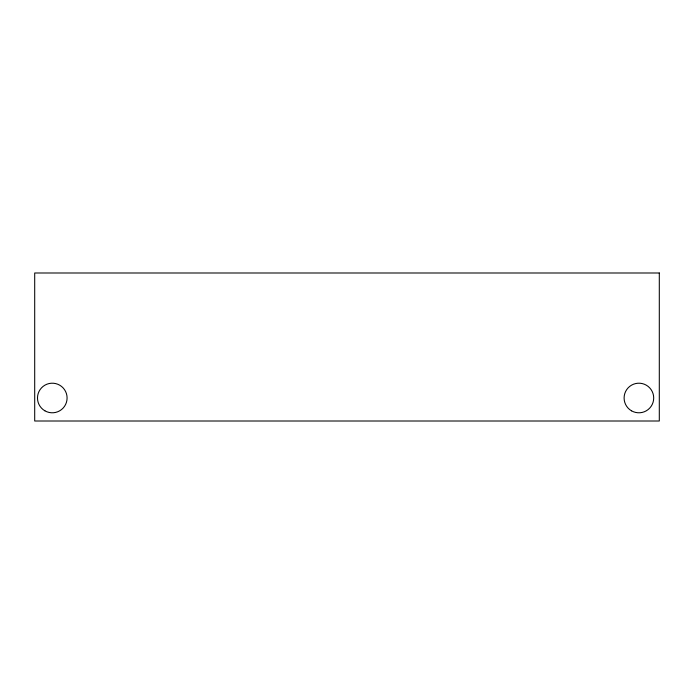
<?xml version="1.0" encoding="UTF-8"?>
<svg xmlns="http://www.w3.org/2000/svg" width="694" height="694" viewBox="0 0 694 694"><rect width="100%" height="100%" fill="white"/><g stroke="black" fill="none" stroke-linecap="round" stroke-linejoin="round"><path stroke-width="1.04" d="M659.3 272.994L34.7 272.994L34.7 421.006L659.3 421.006L659.3 272.994M44.893 410.813A14.8 14.8 0 0 0 67.092 397.992A14.8 14.8 0 0 0 44.893 385.179A14.8 14.8 0 0 0 44.893 410.813M631.505 410.813A14.8 14.8 0 0 0 653.705 397.992A14.8 14.8 0 0 0 631.505 385.179A14.8 14.8 0 0 0 631.505 410.813"/></g></svg>
